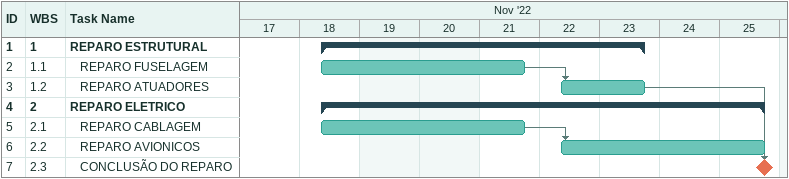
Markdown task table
| ID | WBS | Task | Start | Finish | Predecessors |
|---|---|---|---|---|---|
| 1 | 1 | **REPARO ESTRUTURAL** | 2022-11-18 | 2022-11-23 |  |
| 2 | 1.1 | REPARO FUSELAGEM | 2022-11-18 | 2022-11-21 |  |
| 3 | 1.2 | REPARO ATUADORES | 2022-11-22 | 2022-11-23 | 2 |
| 4 | 2 | **REPARO ELETRICO** | 2022-11-18 | 2022-11-25 |  |
| 5 | 2.1 | REPARO CABLAGEM | 2022-11-18 | 2022-11-21 |  |
| 6 | 2.2 | REPARO AVIONICOS | 2022-11-22 | 2022-11-25 | 5 |
| 7 | 2.3 | CONCLUSÃO DO REPARO (milestone) | 2022-11-25 | 2022-11-25 | 3, 6 |
